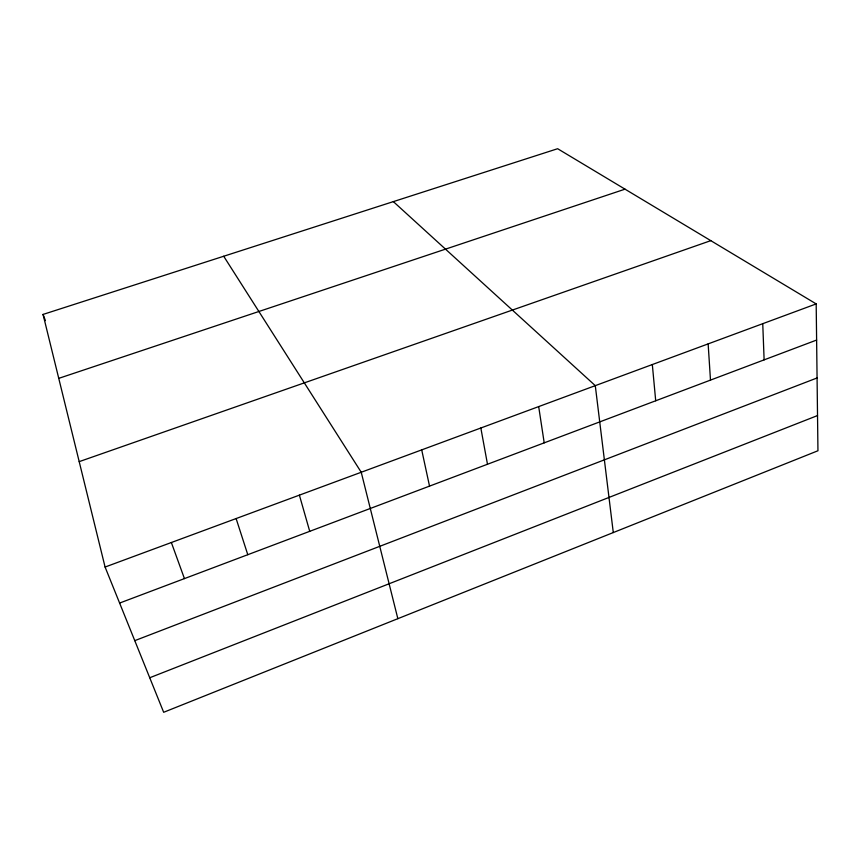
<?xml version="1.0" encoding="UTF-8"?>
<svg xmlns="http://www.w3.org/2000/svg" width="861" height="861" viewBox="0 0 861 861"><rect width="100%" height="100%" fill="white"/><g stroke="black" fill="none" stroke-linecap="round" stroke-linejoin="round"><path stroke-width="1.29" d="M149.739 677.747L817.53 415.562M134.768 640.649L817.078 377.957M119.614 603.066L816.626 340.052M105.085 567.044L816.185 303.911L817.95 450.755L163.665 712.284L105.085 567.044L43.05 314.426L557.637 148.716L816.185 303.911M79.201 461.636L710.799 240.649M58.752 378.356L625.032 189.162M393.348 201.614L595.285 385.653L613.29 532.561M223.709 256.255L361.233 472.258L397.847 618.682M43.05 314.426L45.418 320.604M171.361 542.516L184.437 578.603M236.118 518.559L247.785 554.699M299.391 495.14L309.723 531.323M421.707 449.883L429.531 486.121M480.836 428.003L487.487 464.251M538.685 406.596L544.206 442.845M652.326 364.547L655.705 400.774M708.14 343.894L710.486 380.099M762.749 323.682L764.116 359.866"/></g></svg>
